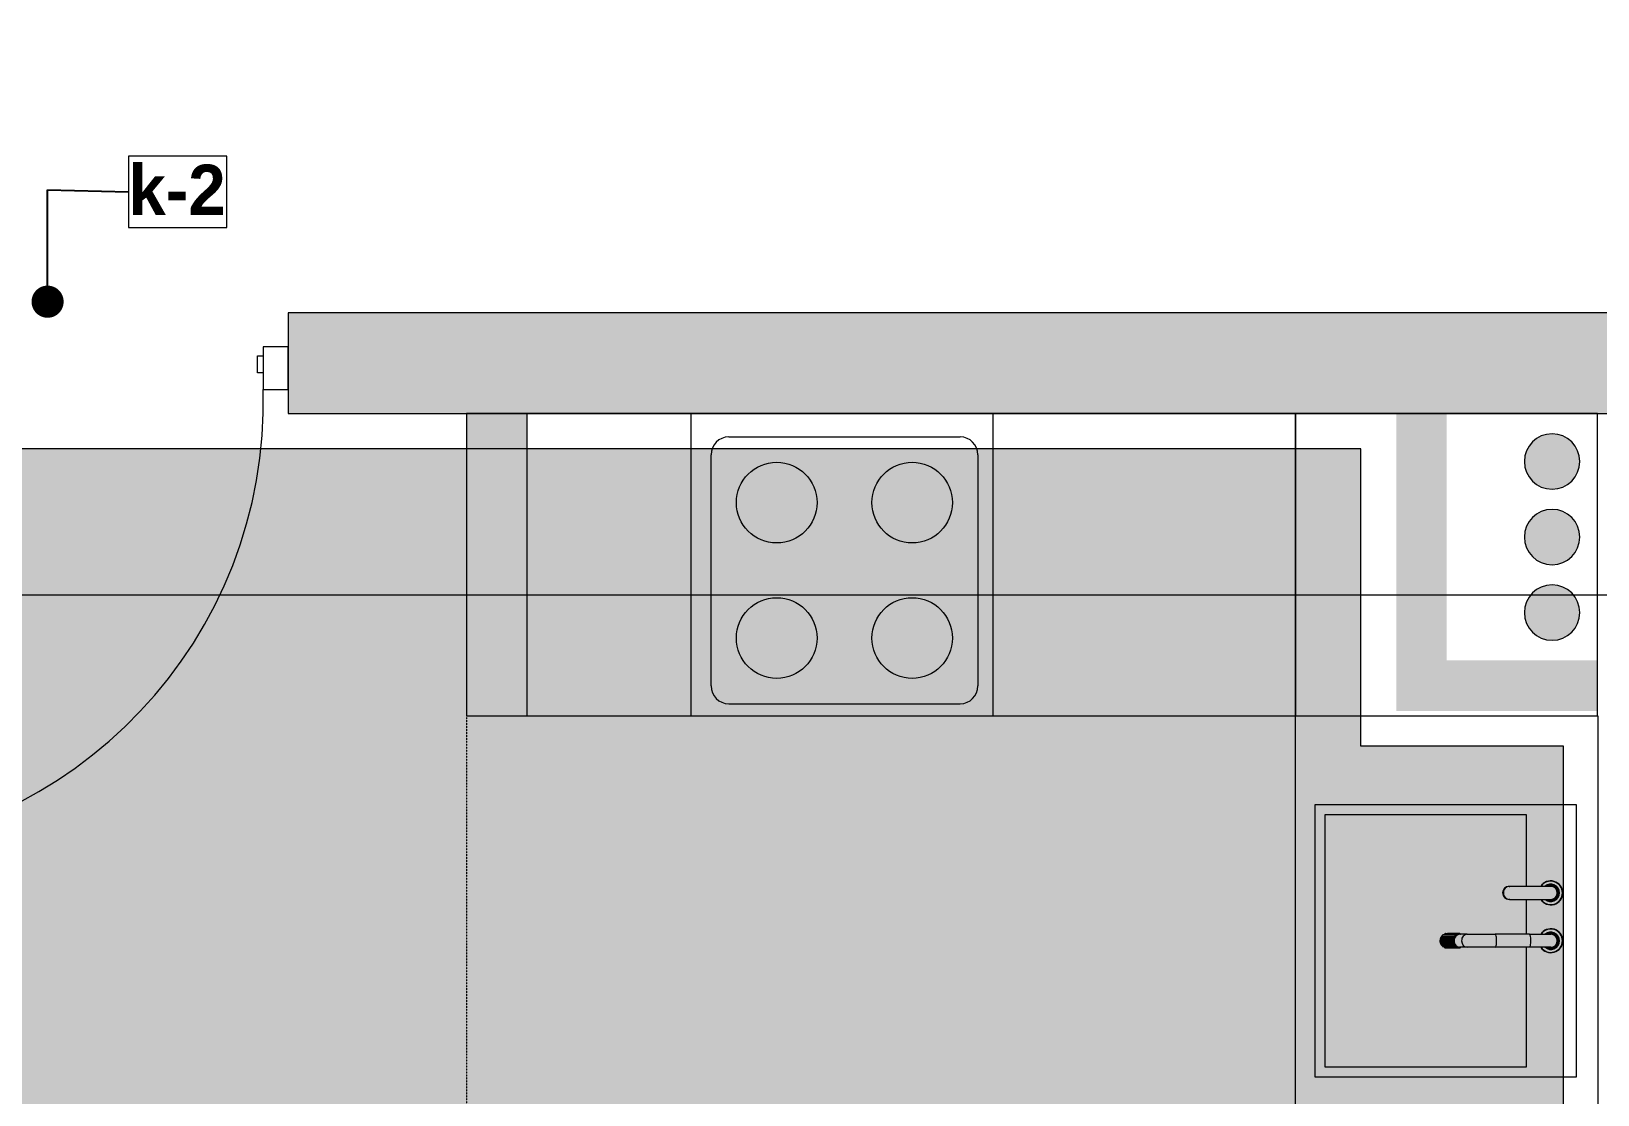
# Model space of a CAD drawing. Header units: millimetres. Extents: x 475206255 to 476720147, y 4620882299 to 4621447368.
# Drawn here: x 475282410 to 475285519, y 4621052434 to 4621054546 of the extents above; entities that cross this region are included whole.
import ezdxf

# ---------------------------------------------------------------- set-up
doc = ezdxf.new("R2010")
doc.units = ezdxf.units.MM
doc.header["$MEASUREMENT"] = 0
doc.set_wipeout_variables(frame=1)
doc.linetypes.add('ACAD_ISO02W100', pattern=[7.5, 6, -1.5])
doc.linetypes.add('dash fine 0_25', pattern=[0.5952, 0.2976, -0.2976])
for name, color, linetype, lineweight in [('2D Drafting - General_Pen_No__1_Pen_No__7_Pen_No__7', 7, 'Continuous', 0), ('2D Drafting - General_Pen_No__250_Pen_No__7_Pen_No__250', 7, 'Continuous', 0), ('2D Drafting - General_Pen_No__250_Pen_No__7_Pen_No__7', 7, 'Continuous', 0), ('Doors_Pen_No__7_Pen_No__7_Pen_No__7', 7, 'Continuous', 0), ('G-Anno-Nplt_Pen_No__151', 151, 'Continuous', 0), ('G-Anno-Nplt_Pen_No__4', 7, 'Continuous', 0), ('New_--------AVEJI_MODZRAVI_Pen_No__7', 7, 'Continuous', 0), ('New_--------AVEJI_UDZRAVI_Pen_No__7', 7, 'Continuous', 0), ('New_Annotation - Label_Pen_No__1', 1, 'Continuous', 0), ('shaxtebi da milebi_Pen_No__1_Pen_No__1_Pen_No__1', 1, 'Continuous', 0), ('shaxtebi da milebi_Pen_No__5_Pen_No__5_Pen_No__5', 5, 'Continuous', 0), ('zoma_Pen_No__142', 142, 'Continuous', 0), ('zoma_Pen_No__5_Pen_No__5', 5, 'Continuous', 0)]:
    doc.layers.add(name, color=color, linetype=linetype, lineweight=lineweight)
doc.layers.add('New_--aveji_Pen_No__251', color=7, linetype='Continuous', lineweight=0, true_color=0x656565)
doc.layers.add('shaxtebi da milebi_Pen_No__5_Pen_No__5_Pen_No__252', color=7, linetype='Continuous', lineweight=0, true_color=0x666666)
doc.layers.add('zoma', color=7, linetype='Continuous')
doc.styles.add('GENERATED_STYLE_2', font='arial.ttf')
doc.styles.add('GENERATED_STYLE_5', font='')
doc.styles.get('GENERATED_STYLE_5').set_extended_font_data('Avaza', bold=True)
doc.dimstyles.new('GENERATED_STYLE__3', dxfattribs={"dimtxt": 200, "dimasz": 64.421331, "dimexe": 0.18, "dimexo": 3, "dimgap": 0, "dimtad": 1, "dimtih": 1, "dimtoh": 1, "dimlfac": 0.001, "dimzin": 0, "dimdsep": 46, "dimtxsty": 'GENERATED_STYLE_2', "dimblk": 'ARROWHEAD_2', "dimblk1": 'ARROWHEAD_2', "dimblk2": 'ARROWHEAD_2', "dimcen": 0.09, "dimclrd": 142, "dimclre": 142, "dimclrt": 142, "dimadec": 0, "dimazin": 0, "dimtfac": 1, "dimtdec": 4, "dimtmove": 0, "dimatfit": 3, "dimfxl": 1, "dimtolj": 1, "dimtzin": 0, "dimarcsym": 0})
doc.dimstyles.new('GENERATED_STYLE__33', dxfattribs={"dimtxt": 0.18, "dimasz": 127.68, "dimexe": 0.18, "dimexo": 0.0625, "dimgap": 0, "dimtad": 0, "dimtih": 1, "dimtoh": 1, "dimdec": 4, "dimzin": 0, "dimdsep": 46, "dimcen": 0.09, "dimadec": 0, "dimazin": 0, "dimtfac": 1, "dimtdec": 4, "dimtmove": 0, "dimatfit": 3, "dimldrblk": 'ARROWHEAD_11', "dimfxl": 1, "dimtolj": 1, "dimtzin": 0, "dimarcsym": 0})
doc.dimstyles.new('GENERATED_STYLE__9', dxfattribs={"dimtxt": 200, "dimasz": 64.421331, "dimexe": 0.18, "dimexo": 3, "dimgap": 0, "dimtad": 1, "dimlfac": 0.001, "dimzin": 0, "dimdsep": 46, "dimtxsty": 'GENERATED_STYLE_2', "dimblk": 'ARROWHEAD_2', "dimblk1": 'ARROWHEAD_2', "dimblk2": 'ARROWHEAD_2', "dimcen": 0.09, "dimclrd": 142, "dimclre": 142, "dimclrt": 142, "dimadec": 0, "dimazin": 0, "dimtfac": 1, "dimtdec": 4, "dimtmove": 0, "dimatfit": 3, "dimfxl": 1, "dimtolj": 1, "dimtzin": 0, "dimarcsym": 0})

# ---------------------------------------------------------------- blocks, each defined once
blk = doc.blocks.new('*D1011', base_point=(475826095.8, 4621095193.2))
at = {"layer": 'zoma_Pen_No__142', "color": 142, "linetype": 'Continuous', "lineweight": 0, "transparency": 16777216}
for p, q in [((475298717.6, 4621061002.2), (475298632.8, 4621061051.2)), ((475298675.2, 4621061026.7), (475298675.2, 4621061068.1)), ((475298738.8, 4621061026.7), (475298611.6, 4621061026.7)), ((475298675.2, 4621045826.7), (475298675.2, 4621061026.7)), ((475298632.8, 4621045851.2), (475298717.6, 4621045802.2)), ((475298738.8, 4621045826.7), (475298611.6, 4621045826.7)), ((475298675.2, 4621045785.2), (475298675.2, 4621045826.7))]:
    blk.add_line(p, q, dxfattribs=at)
at = {"layer": 'zoma_Pen_No__142', "color": 142, "lineweight": 0, "transparency": 16777216, "insert": (475298635.2, 4621053083.5), "char_height": 200, "attachment_point": 7, "rotation": 90, "style": 'GENERATED_STYLE_2'}
blk.add_mtext('\\A1;{\\pql;\\fArial|b0|i0|c204|p0;\\W1.000000;15.20}', dxfattribs=at)
blk = doc.blocks.new('ARROWHEAD_2')
at = {"color": 0, "linetype": 'Continuous', "lineweight": 0}
for p, q in [((-0.378, -0.655), (0.378, 0.655)), ((0, 0), (-1, 0))]:
    blk.add_line(p, q, dxfattribs=at)
blk = doc.blocks.new('*D1015', base_point=(475826095.8, 4621095193.2))
at = {"layer": 'zoma_Pen_No__142', "color": 142, "linetype": 'Continuous', "lineweight": 0, "transparency": 16777216}
for p, q in [((475297843.7, 4621053251.2), (475297928.4, 4621053202.2)), ((475297949.6, 4621053226.7), (475297822.5, 4621053226.7)), ((475297886.1, 4621050626.7), (475297886.1, 4621053226.7)), ((475297843.7, 4621050651.2), (475297928.4, 4621050602.2)), ((475297949.6, 4621050626.7), (475297822.5, 4621050626.7))]:
    blk.add_line(p, q, dxfattribs=at)
at = {"layer": 'zoma_Pen_No__142', "color": 142, "lineweight": 0, "transparency": 16777216, "char_height": 200, "attachment_point": 7, "rotation": 90, "style": 'GENERATED_STYLE_2'}
for s, insert in [('\\A1;{\\pql;\\fArial|b0|i0|c204|p0;\\W1.000000;0.40}', (475297846.1, 4621052668.4)), ('\\A1;{\\pql;\\fArial|b0|i0|c204|p0;\\W1.000000;2.60}', (475297846.1, 4621051659.8))]:
    blk.add_mtext(s, dxfattribs=dict(at, insert=insert))
blk = doc.blocks.new('*D1016', base_point=(475826095.8, 4621095193.2))
at = {"layer": 'zoma_Pen_No__142', "color": 142, "linetype": 'Continuous', "lineweight": 0, "transparency": 16777216}
for p, q in [((475297843.7, 4621053651.2), (475297928.4, 4621053602.2)), ((475297949.6, 4621053626.7), (475297822.5, 4621053626.7)), ((475297886.1, 4621053226.7), (475297886.1, 4621053626.7)), ((475297843.7, 4621053251.2), (475297928.4, 4621053202.2)), ((475297949.6, 4621053226.7), (475297822.5, 4621053226.7))]:
    blk.add_line(p, q, dxfattribs=at)
blk = doc.blocks.new('*D1017', base_point=(475826095.8, 4621095193.2))
at = {"layer": 'zoma_Pen_No__142', "color": 142, "linetype": 'Continuous', "lineweight": 0, "transparency": 16777216}
for p, q in [((475297843.7, 4621054251.2), (475297928.4, 4621054202.2)), ((475297949.6, 4621054226.7), (475297822.5, 4621054226.7)), ((475297886.1, 4621053626.7), (475297886.1, 4621054226.7)), ((475297843.7, 4621053651.2), (475297928.4, 4621053602.2)), ((475297949.6, 4621053626.7), (475297822.5, 4621053626.7))]:
    blk.add_line(p, q, dxfattribs=at)
at = {"layer": 'zoma_Pen_No__142', "color": 142, "lineweight": 0, "transparency": 16777216, "insert": (475297846.1, 4621053659.8), "char_height": 200, "attachment_point": 7, "rotation": 90, "style": 'GENERATED_STYLE_2'}
blk.add_mtext('\\A1;{\\pql;\\fArial|b0|i0|c204|p0;\\W1.000000;0.60}', dxfattribs=at)
blk = doc.blocks.new('*D1018', base_point=(475826095.8, 4621095193.2))
at = {"layer": 'zoma_Pen_No__142', "color": 142, "linetype": 'Continuous', "lineweight": 0, "transparency": 16777216}
for p, q in [((475297949.6, 4621055826.7), (475297822.5, 4621055826.7)), ((475297843.7, 4621055851.2), (475297928.4, 4621055802.2)), ((475297886.1, 4621054226.7), (475297886.1, 4621055826.7)), ((475297843.7, 4621054251.2), (475297928.4, 4621054202.2)), ((475297949.6, 4621054226.7), (475297822.5, 4621054226.7))]:
    blk.add_line(p, q, dxfattribs=at)
at = {"layer": 'zoma_Pen_No__142', "color": 142, "lineweight": 0, "transparency": 16777216, "insert": (475297846.1, 4621054759.8), "char_height": 200, "attachment_point": 7, "rotation": 90, "style": 'GENERATED_STYLE_2'}
blk.add_mtext('\\A1;{\\pql;\\fArial|b0|i0|c204|p0;\\W1.000000;1.60}', dxfattribs=at)
blk = doc.blocks.new('*D1234', base_point=(475826095.8, 4621095193.2))
at = {"layer": 'zoma_Pen_No__142', "color": 142, "linetype": 'Continuous', "lineweight": 0, "transparency": 16777216}
for p, q in [((475281719.4, 4621061979.3), (475281719.4, 4621062106.5)), ((475288219.4, 4621061979.3), (475288219.4, 4621062106.5)), ((475281743.9, 4621062085.3), (475281695, 4621062000.5)), ((475288243.9, 4621062085.3), (475288195, 4621062000.5)), ((475281719.4, 4621062042.9), (475288219.4, 4621062042.9))]:
    blk.add_line(p, q, dxfattribs=at)
at = {"layer": 'zoma_Pen_No__142', "color": 142, "lineweight": 0, "transparency": 16777216, "char_height": 200, "attachment_point": 7, "style": 'GENERATED_STYLE_2'}
for s, insert in [('\\A1;{\\pql;\\fArial|b0|i0|c204|p0;\\W1.000000;6.50}', (475284702.5, 4621062082.9)), ('\\A1;{\\pql;\\fArial|b0|i0|c204|p0;\\W1.000000;0.40}', (475287661.1, 4621062082.9))]:
    blk.add_mtext(s, dxfattribs=dict(at, insert=insert))
blk = doc.blocks.new('*D1292', base_point=(475826095.8, 4621095193.2))
at = {"layer": 'zoma_Pen_No__142', "color": 142, "linetype": 'Continuous', "lineweight": 0, "transparency": 16777216}
for p, q in [((475281743.9, 4621111275), (475281695, 4621111190.3)), ((475281719.4, 4621111169.1), (475281719.4, 4621111296.2)), ((475288243.9, 4621111275), (475288195, 4621111190.3)), ((475288219.4, 4621111169.1), (475288219.4, 4621111296.2)), ((475281719.4, 4621111232.6), (475288219.4, 4621111232.6))]:
    blk.add_line(p, q, dxfattribs=at)
at = {"layer": 'zoma_Pen_No__142', "color": 142, "lineweight": 0, "transparency": 16777216, "char_height": 200, "attachment_point": 7, "style": 'GENERATED_STYLE_2'}
for s, insert in [('\\A1;{\\pql;\\fArial|b0|i0|c204|p0;\\W1.000000;6.50}', (475284702.5, 4621111272.6)), ('\\A1;{\\pql;\\fArial|b0|i0|c204|p0;\\W1.000000;0.40}', (475287661.1, 4621111272.6))]:
    blk.add_mtext(s, dxfattribs=dict(at, insert=insert))
blk = doc.blocks.new('*D1316', base_point=(475826095.8, 4621095193.2))
at = {"layer": 'zoma_Pen_No__142', "color": 142, "linetype": 'Continuous', "lineweight": 0, "transparency": 16777216}
for p, q in [((475281719.4, 4621092624.1), (475281719.4, 4621092751.3)), ((475288219.4, 4621092624.1), (475288219.4, 4621092751.3)), ((475281743.9, 4621092730.1), (475281695, 4621092645.3)), ((475288243.9, 4621092730.1), (475288195, 4621092645.3)), ((475281719.4, 4621092687.7), (475288219.4, 4621092687.7))]:
    blk.add_line(p, q, dxfattribs=at)
at = {"layer": 'zoma_Pen_No__142', "color": 142, "lineweight": 0, "transparency": 16777216, "char_height": 200, "attachment_point": 7, "style": 'GENERATED_STYLE_2'}
for s, insert in [('\\A1;{\\pql;\\fArial|b0|i0|c204|p0;\\W1.000000;6.50}', (475284702.5, 4621092727.7)), ('\\A1;{\\pql;\\fArial|b0|i0|c204|p0;\\W1.000000;0.40}', (475287661.1, 4621092727.7))]:
    blk.add_mtext(s, dxfattribs=dict(at, insert=insert))
blk = doc.blocks.new('*D1350', base_point=(475826095.8, 4621095193.2))
at = {"layer": 'zoma_Pen_No__142', "color": 142, "linetype": 'Continuous', "lineweight": 0, "transparency": 16777216}
for p, q in [((475281743.9, 4621160464.8), (475281695, 4621160380)), ((475281719.4, 4621160358.8), (475281719.4, 4621160486)), ((475288243.9, 4621160464.8), (475288195, 4621160380)), ((475288219.4, 4621160358.8), (475288219.4, 4621160486)), ((475281719.4, 4621160422.4), (475288219.4, 4621160422.4))]:
    blk.add_line(p, q, dxfattribs=at)
at = {"layer": 'zoma_Pen_No__142', "color": 142, "lineweight": 0, "transparency": 16777216, "char_height": 200, "attachment_point": 7, "style": 'GENERATED_STYLE_2'}
for s, insert in [('\\A1;{\\pql;\\fArial|b0|i0|c204|p0;\\W1.000000;6.50}', (475284702.5, 4621160462.4)), ('\\A1;{\\pql;\\fArial|b0|i0|c204|p0;\\W1.000000;0.40}', (475287661.1, 4621160462.4))]:
    blk.add_mtext(s, dxfattribs=dict(at, insert=insert))
blk = doc.blocks.new('*D1374', base_point=(475826095.8, 4621095193.2))
at = {"layer": 'zoma_Pen_No__142', "color": 142, "linetype": 'Continuous', "lineweight": 0, "transparency": 16777216}
for p, q in [((475281719.4, 4621141813.9), (475281719.4, 4621141941)), ((475288219.4, 4621141813.9), (475288219.4, 4621141941)), ((475281743.9, 4621141919.8), (475281695, 4621141835.1)), ((475288243.9, 4621141919.8), (475288195, 4621141835.1)), ((475281719.4, 4621141877.4), (475288219.4, 4621141877.4))]:
    blk.add_line(p, q, dxfattribs=at)
at = {"layer": 'zoma_Pen_No__142', "color": 142, "lineweight": 0, "transparency": 16777216, "char_height": 200, "attachment_point": 7, "style": 'GENERATED_STYLE_2'}
for s, insert in [('\\A1;{\\pql;\\fArial|b0|i0|c204|p0;\\W1.000000;6.50}', (475284702.5, 4621141917.4)), ('\\A1;{\\pql;\\fArial|b0|i0|c204|p0;\\W1.000000;0.40}', (475287661.1, 4621141917.4))]:
    blk.add_mtext(s, dxfattribs=dict(at, insert=insert))
blk = doc.blocks.new('*D1409', base_point=(475826095.8, 4621095193.2))
at = {"layer": 'zoma_Pen_No__142', "color": 142, "linetype": 'Continuous', "lineweight": 0, "transparency": 16777216}
for p, q in [((475281743.9, 4621209841.4), (475281695, 4621209756.6)), ((475281719.4, 4621209735.5), (475281719.4, 4621209862.6)), ((475288243.9, 4621209841.4), (475288195, 4621209756.6)), ((475288219.4, 4621209735.5), (475288219.4, 4621209862.6)), ((475281719.4, 4621209799), (475288219.4, 4621209799))]:
    blk.add_line(p, q, dxfattribs=at)
at = {"layer": 'zoma_Pen_No__142', "color": 142, "lineweight": 0, "transparency": 16777216, "char_height": 200, "attachment_point": 7, "style": 'GENERATED_STYLE_2'}
for s, insert in [('\\A1;{\\pql;\\fArial|b0|i0|c204|p0;\\W1.000000;6.50}', (475284702.5, 4621209839)), ('\\A1;{\\pql;\\fArial|b0|i0|c204|p0;\\W1.000000;0.40}', (475287661.1, 4621209839))]:
    blk.add_mtext(s, dxfattribs=dict(at, insert=insert))
blk = doc.blocks.new('*D1433', base_point=(475826095.8, 4621095193.2))
at = {"layer": 'zoma_Pen_No__142', "color": 142, "linetype": 'Continuous', "lineweight": 0, "transparency": 16777216}
for p, q in [((475281719.4, 4621191190.5), (475281719.4, 4621191317.7)), ((475288219.4, 4621191190.5), (475288219.4, 4621191317.7)), ((475281743.9, 4621191296.5), (475281695, 4621191211.7)), ((475288243.9, 4621191296.5), (475288195, 4621191211.7)), ((475281719.4, 4621191254.1), (475288219.4, 4621191254.1))]:
    blk.add_line(p, q, dxfattribs=at)
at = {"layer": 'zoma_Pen_No__142', "color": 142, "lineweight": 0, "transparency": 16777216, "char_height": 200, "attachment_point": 7, "style": 'GENERATED_STYLE_2'}
for s, insert in [('\\A1;{\\pql;\\fArial|b0|i0|c204|p0;\\W1.000000;6.50}', (475284702.5, 4621191294.1)), ('\\A1;{\\pql;\\fArial|b0|i0|c204|p0;\\W1.000000;0.40}', (475287661.1, 4621191294.1))]:
    blk.add_mtext(s, dxfattribs=dict(at, insert=insert))
blk = doc.blocks.new('*D1467', base_point=(475826095.8, 4621095193.2))
at = {"layer": 'zoma_Pen_No__142', "color": 142, "linetype": 'Continuous', "lineweight": 0, "transparency": 16777216}
for p, q in [((475281719.4, 4621258925.2), (475281719.4, 4621259052.4)), ((475288219.4, 4621258925.2), (475288219.4, 4621259052.4)), ((475281743.9, 4621259031.2), (475281695, 4621258946.4)), ((475288243.9, 4621259031.2), (475288195, 4621258946.4)), ((475281719.4, 4621258988.8), (475288219.4, 4621258988.8))]:
    blk.add_line(p, q, dxfattribs=at)
at = {"layer": 'zoma_Pen_No__142', "color": 142, "lineweight": 0, "transparency": 16777216, "char_height": 200, "attachment_point": 7, "style": 'GENERATED_STYLE_2'}
for s, insert in [('\\A1;{\\pql;\\fArial|b0|i0|c204|p0;\\W1.000000;6.50}', (475284702.5, 4621259028.8)), ('\\A1;{\\pql;\\fArial|b0|i0|c204|p0;\\W1.000000;0.40}', (475287661.1, 4621259028.8))]:
    blk.add_mtext(s, dxfattribs=dict(at, insert=insert))
blk = doc.blocks.new('*D1491', base_point=(475826095.8, 4621095193.2))
at = {"layer": 'zoma_Pen_No__142', "color": 142, "linetype": 'Continuous', "lineweight": 0, "transparency": 16777216}
for p, q in [((475281719.4, 4621240380.3), (475281719.4, 4621240507.4)), ((475288219.4, 4621240380.3), (475288219.4, 4621240507.4)), ((475281743.9, 4621240486.2), (475281695, 4621240401.5)), ((475288243.9, 4621240486.2), (475288195, 4621240401.5)), ((475281719.4, 4621240443.8), (475288219.4, 4621240443.8))]:
    blk.add_line(p, q, dxfattribs=at)
at = {"layer": 'zoma_Pen_No__142', "color": 142, "lineweight": 0, "transparency": 16777216, "char_height": 200, "attachment_point": 7, "style": 'GENERATED_STYLE_2'}
for s, insert in [('\\A1;{\\pql;\\fArial|b0|i0|c204|p0;\\W1.000000;6.50}', (475284702.5, 4621240483.8)), ('\\A1;{\\pql;\\fArial|b0|i0|c204|p0;\\W1.000000;0.40}', (475287661.1, 4621240483.8))]:
    blk.add_mtext(s, dxfattribs=dict(at, insert=insert))
blk = doc.blocks.new('ARROWHEAD_11')
at = {"color": 0, "linetype": 'Continuous', "lineweight": 0}
blk.add_line((0, 0), (-1, 0), dxfattribs=at)
at = {"color": 0, "linetype": 'Continuous', "lineweight": 0, "const_width": 0.25, "flags": 128}
blk.add_lwpolyline([(-0.125, 0, 1), (0.125, 0, 1)], format="xyb", close=True, dxfattribs=at)

msp = doc.modelspace()

# ---------------------------------------------------------------- hatches: boundary and pattern name
at = {"layer": '2D Drafting - General_Pen_No__250_Pen_No__7_Pen_No__7', "linetype": 'Continuous', "lineweight": 0}
for points in [[(475286803.985, 4621053986.621), (475282919.376, 4621053986.621), (475282919.376, 4621053786.621), (475286803.985, 4621053786.621)], [(475283393.98, 4621053186.621), (475283393.98, 4621053786.621), (475283273.98, 4621053786.621), (475283273.98, 4621053186.621)], [(475285519.39, 4621053296.621), (475285519.39, 4621053196.433), (475285119.39, 4621053196.433), (475285119.39, 4621053786.621), (475285219.39, 4621053786.621), (475285219.39, 4621053296.621)]]:
    msp.add_hatch(color=7, dxfattribs=at).paths.add_polyline_path(points)
at = {"layer": 'G-Anno-Nplt_Pen_No__151', "linetype": 'Continuous', "lineweight": 0, "true_color": 0x1f2f3f}
msp.add_hatch(color=169, dxfattribs=at).paths.add_polyline_path([(475279219.376, 4621052701.696), (475279219.376, 4621050277.734), (475279289.376, 4621050277.734), (475279289.376, 4621046096.703), (475281249.376, 4621046096.703), (475281249.376, 4621046296.696), (475281789.376, 4621046296.696), (475281789.376, 4621046096.703), (475285451.286, 4621046096.703), (475285451.286, 4621053126.433), (475285049.39, 4621053126.433), (475285049.39, 4621053716.621), (475281789.376, 4621053716.621), (475281789.376, 4621053031.696), (475281086.463, 4621053031.696), (475281086.463, 4621053101.696), (475279809.564, 4621053101.696), (475279809.564, 4621053031.696), (475279809.564, 4621052701.696), (475279289.376, 4621052701.696)])
at = {"layer": 'shaxtebi da milebi_Pen_No__1_Pen_No__1_Pen_No__1', "linetype": 'Continuous', "lineweight": 0}
msp.add_hatch(color=1, dxfattribs=at).paths.add_polyline_path([(475285428.931, 4621053636.621, -1), (475285428.931, 4621053746.621, -1)])
at = {"layer": 'shaxtebi da milebi_Pen_No__5_Pen_No__5_Pen_No__252', "linetype": 'Continuous', "lineweight": 0, "true_color": 0x666666}
msp.add_hatch(color=251, dxfattribs=at).paths.add_polyline_path([(475285428.931, 4621053336.621, 1), (475285428.931, 4621053446.621, 1)])
at = {"layer": 'shaxtebi da milebi_Pen_No__5_Pen_No__5_Pen_No__5', "linetype": 'Continuous', "lineweight": 0}
msp.add_hatch(color=5, dxfattribs=at).paths.add_polyline_path([(475285428.931, 4621053596.621, 1), (475285428.931, 4621053486.621, 1)])

# ---------------------------------------------------------------- linework, layer by layer
at = {"layer": '2D Drafting - General_Pen_No__1_Pen_No__7_Pen_No__7', "color": 7, "linetype": 'Continuous', "lineweight": 0}
msp.add_arc((475281977.098, 4621053809.412), 893.239, 271.603806, 1.603806, dxfattribs=at)
at = {"layer": '2D Drafting - General_Pen_No__250_Pen_No__7_Pen_No__250', "color": 7, "linetype": 'Continuous', "lineweight": 0, "flags": 128}
msp.add_lwpolyline([(475283393.98, 4621053186.621), (475283393.98, 4621053786.621), (475283273.98, 4621053786.621), (475283273.98, 4621053186.621)], close=True, dxfattribs=at)
at = {"layer": '2D Drafting - General_Pen_No__250_Pen_No__7_Pen_No__7', "color": 7, "linetype": 'Continuous', "lineweight": 0, "flags": 128}
msp.add_lwpolyline([(475286803.985, 4621053986.621), (475282919.376, 4621053986.621), (475282919.376, 4621053786.621), (475286803.985, 4621053786.621)], close=True, dxfattribs=at)
at = {"layer": 'Doors_Pen_No__7_Pen_No__7_Pen_No__7', "color": 7, "linetype": 'Continuous', "lineweight": 0, "flags": 128}
for points in [[(475282858.876, 4621053901.079), (475282869.987, 4621053901.079), (475282869.987, 4621053867.745), (475282858.876, 4621053867.745)], [(475282919.376, 4621053919.079), (475282869.987, 4621053919.079), (475282869.987, 4621053834.412), (475282919.376, 4621053834.412)]]:
    msp.add_lwpolyline(points, close=True, dxfattribs=at)
at = {"layer": 'G-Anno-Nplt_Pen_No__4', "color": 7, "linetype": 'Continuous', "lineweight": 0, "flags": 128}
msp.add_lwpolyline([(475279219.376, 4621052701.696), (475279219.376, 4621050277.734), (475279289.376, 4621050277.734), (475279289.376, 4621046096.703), (475281249.376, 4621046096.703), (475281249.376, 4621046296.696), (475281789.376, 4621046296.696), (475281789.376, 4621046096.703), (475285451.286, 4621046096.703), (475285451.286, 4621053126.433), (475285049.39, 4621053126.433), (475285049.39, 4621053716.621), (475281789.376, 4621053716.621), (475281789.376, 4621053031.696), (475281086.463, 4621053031.696), (475281086.463, 4621053101.696), (475279809.564, 4621053101.696), (475279809.564, 4621053031.696), (475279809.564, 4621052701.696), (475279289.376, 4621052701.696)], close=True, dxfattribs=at)
at = {"layer": 'New_--------AVEJI_MODZRAVI_Pen_No__7', "color": 7, "linetype": 'dash fine 0_25', "lineweight": 0}
msp.add_lwpolyline([(475283273.98, 4621053186.621), (475283273.98, 4621051986.621), (475285369.688, 4621051986.621)], dxfattribs=at)
at = {"layer": 'New_--------AVEJI_UDZRAVI_Pen_No__7', "color": 7, "linetype": 'Continuous', "lineweight": 0}
for p, q in [((475283794.407, 4621053740.33), (475284253.675, 4621053740.33)), ((475283759.233, 4621053245.888), (475283759.233, 4621053705.156)), ((475284288.884, 4621053705.156), (475284288.884, 4621053245.888)), ((475283794.407, 4621053210.714), (475284253.675, 4621053210.714)), ((475284919.39, 4621053186.621), (475285519.39, 4621053186.621))]:
    msp.add_line(p, q, dxfattribs=at)
for points in [[(475284919.391, 4621053186.621), (475284919.391, 4621053786.621), (475283273.98, 4621053786.621), (475283273.98, 4621053186.621)], [(475283719.391, 4621053786.621), (475283719.391, 4621053186.621), (475284319.391, 4621053186.621), (475284319.391, 4621053786.621)], [(475284919.391, 4621053186.621), (475285518.931, 4621053186.621), (475285518.931, 4621053786.621), (475284919.391, 4621053786.621)]]:
    msp.add_lwpolyline(points, close=True, dxfattribs=at)
msp.add_lwpolyline([(475285519.39, 4621053186.621), (475285519.389, 4621051986.621), (475284919.389, 4621051986.621), (475284919.39, 4621053186.621)], dxfattribs=at)
for centre in [(475283889.616, 4621053609.982), (475284158.501, 4621053609.982), (475283889.616, 4621053341.062), (475284158.501, 4621053341.062)]:
    msp.add_circle(centre, 80, dxfattribs=at)
for points in [[(475283794.407, 4621053740.33), (475283774.977, 4621053740.33), (475283759.233, 4621053724.586), (475283759.233, 4621053705.156)], [(475284288.884, 4621053705.156), (475284288.884, 4621053724.586), (475284273.105, 4621053740.33), (475284253.709, 4621053740.33)], [(475283759.233, 4621053245.888), (475283759.233, 4621053226.458), (475283774.977, 4621053210.714), (475283794.407, 4621053210.714)], [(475284253.675, 4621053210.714), (475284273.105, 4621053210.714), (475284288.884, 4621053226.458), (475284288.884, 4621053245.888)]]:
    msp.add_open_spline(points, degree=3, dxfattribs=at)
at = {"layer": 'New_--aveji_Pen_No__251', "color": 251, "linetype": 'Continuous', "lineweight": 0, "true_color": 0x656565}
for p, q in [((475285343.368, 4621052847.987), (475285344.791, 4621052847.987)), ((475285426.257, 4621052847.987), (475285344.791, 4621052847.987)), ((475285344.791, 4621052822.228), (475285343.368, 4621052822.228)), ((475285344.791, 4621052822.228), (475285426.257, 4621052822.228)), ((475285377.821, 4621052752.916), (475285377.821, 4621052822.228)), ((475285208.056, 4621052744.903), (475285233.707, 4621052744.903)), ((475285232.326, 4621052747.458), (475285208.363, 4621052747.458)), ((475285209.017, 4621052748.559), (475285232.98, 4621052748.559)), ((475285210.509, 4621052749.029), (475285236.16, 4621052749.029)), ((475285235.686, 4621052751.601), (475285211.723, 4621052751.601)), ((475285212.703, 4621052752.336), (475285236.666, 4621052752.336)), ((475285240.202, 4621052753.983), (475285216.239, 4621052753.983)), ((475285217.394, 4621052754.241), (475285241.357, 4621052754.241)), ((475285245.185, 4621052754.242), (475285221.222, 4621052754.242)), ((475285260.624, 4621052752.916), (475285245.904, 4621052752.916)), ((475285260.624, 4621052752.916), (475285315.745, 4621052752.916)), ((475285383.786, 4621052752.916), (475285315.745, 4621052752.916)), ((475285383.786, 4621052752.916), (475285426.257, 4621052752.916)), ((475285230.632, 4621052742.185), (475285206.669, 4621052742.185)), ((475285206.669, 4621052737.884), (475285230.632, 4621052737.884)), ((475285206.898, 4621052743.484), (475285230.861, 4621052743.484)), ((475285230.862, 4621052736.586), (475285206.899, 4621052736.586)), ((475285207.195, 4621052740.037), (475285232.846, 4621052740.037)), ((475285208.056, 4621052735.17), (475285233.707, 4621052735.17)), ((475285208.364, 4621052732.612), (475285232.327, 4621052732.612)), ((475285208.365, 4621052732.614), (475285232.333, 4621052732.614)), ((475285232.982, 4621052731.511), (475285209.019, 4621052731.511)), ((475285210.509, 4621052731.044), (475285236.16, 4621052731.044)), ((475285211.726, 4621052728.473), (475285235.694, 4621052728.473)), ((475285211.726, 4621052728.471), (475285235.689, 4621052728.471)), ((475285236.669, 4621052727.735), (475285212.706, 4621052727.735)), ((475285216.241, 4621052726.093), (475285240.209, 4621052726.093)), ((475285216.242, 4621052726.09), (475285240.205, 4621052726.09)), ((475285241.361, 4621052725.831), (475285217.397, 4621052725.831)), ((475285241.362, 4621052725.832), (475285245.188, 4621052725.832)), ((475285241.37, 4621052725.836), (475285245.19, 4621052725.836)), ((475285260.624, 4621052727.157), (475285245.904, 4621052727.157)), ((475285315.745, 4621052727.157), (475285260.624, 4621052727.157)), ((475285383.786, 4621052727.157), (475285315.745, 4621052727.157)), ((475285426.257, 4621052727.157), (475285383.786, 4621052727.157))]:
    msp.add_line(p, q, dxfattribs=at)
at = {"layer": 'New_--aveji_Pen_No__251', "color": 251, "linetype": 'ACAD_ISO02W100', "lineweight": 0, "true_color": 0x656565}
for points in [[(475284319.391, 4621053186.621), (475284319.391, 4621053786.621)], [(475284919.391, 4621053186.621), (475284919.391, 4621053786.621)]]:
    msp.add_lwpolyline(points, dxfattribs=at)
at = {"layer": 'New_--aveji_Pen_No__251', "color": 251, "linetype": 'Continuous', "lineweight": 0, "true_color": 0x656565}
msp.add_lwpolyline([(475285477.557, 4621053010.113), (475284957.557, 4621053010.113), (475284957.557, 4621052469.998), (475285477.557, 4621052469.998)], close=True, dxfattribs=at)
msp.add_lwpolyline([(475285377.822, 4621052847.987), (475285377.822, 4621052990.113), (475284977.557, 4621052990.113), (475284977.557, 4621052489.998), (475285377.821, 4621052489.998), (475285377.822, 4621052727.157)], dxfattribs=at)
for centre, radius, start, end in [((475285426.257, 4621052835.107), 23.813, 359.999964, 147.2581), ((475285426.257, 4621052835.107), 23.805, 359.999964, 147.244874), ((475285426.257, 4621052835.107), 23.778, 359.999964, 147.203233), ((475285426.257, 4621052835.107), 23.724, 359.999964, 147.119608), ((475285426.257, 4621052835.107), 23.635, 359.999964, 146.979853), ((475285426.257, 4621052835.107), 23.146, 359.999964, 146.188767), ((475285426.257, 4621052835.107), 17.327, 359.999963, 131.983056), ((475285426.257, 4621052835.107), 16.761, 359.999963, 129.788888), ((475285426.257, 4621052835.107), 16.55, 359.999964, 128.902795), ((475285426.257, 4621052835.107), 16.328, 359.999964, 127.926376), ((475285426.257, 4621052835.107), 15.483, 359.999964, 123.712222), ((475285426.257, 4621052835.107), 13.402, 359.999964, 106.050856), ((475285426.257, 4621052835.107), 12.88, 269.999963, 89.999963), ((475285426.257, 4621052835.107), 23.813, 212.741827, 359.999964), ((475285426.257, 4621052835.107), 23.805, 212.755053, 359.999964), ((475285426.257, 4621052835.107), 23.778, 212.796694, 359.999964), ((475285426.257, 4621052835.107), 23.724, 212.880319, 359.999964), ((475285426.257, 4621052835.107), 23.635, 213.020075, 359.999963), ((475285426.257, 4621052835.107), 23.146, 213.81116, 359.999964), ((475285426.257, 4621052835.107), 17.327, 228.016871, 359.999964), ((475285426.257, 4621052835.107), 16.761, 230.211039, 359.999965), ((475285426.257, 4621052835.107), 16.55, 231.097134, 359.999963), ((475285426.257, 4621052835.107), 16.328, 232.073553, 359.999963), ((475285426.257, 4621052835.107), 15.483, 236.287705, 359.999964), ((475285426.257, 4621052835.107), 13.402, 253.94907, 359.999964), ((475285426.257, 4621052740.036), 23.813, 359.999964, 147.2581), ((475285426.257, 4621052740.036), 23.805, 359.999964, 147.244874), ((475285426.257, 4621052740.036), 23.778, 359.999964, 147.203233), ((475285426.257, 4621052740.036), 23.724, 359.999964, 147.119608), ((475285426.257, 4621052740.036), 23.635, 359.999964, 146.979852), ((475285426.257, 4621052740.036), 23.146, 359.999964, 146.188767), ((475285426.257, 4621052740.036), 17.327, 359.999963, 131.983055), ((475285426.257, 4621052740.036), 16.761, 359.999963, 129.788888), ((475285426.257, 4621052740.036), 16.55, 359.999964, 128.902795), ((475285426.257, 4621052740.036), 16.328, 359.999964, 127.926376), ((475285426.257, 4621052740.036), 15.483, 359.999964, 123.712222), ((475285426.257, 4621052740.036), 13.402, 359.999964, 106.050856), ((475285426.257, 4621052740.036), 12.88, 359.999965, 89.999963), ((475285426.257, 4621052740.036), 23.813, 212.741827, 359.999964), ((475285426.257, 4621052740.036), 23.805, 212.755053, 359.999964), ((475285426.257, 4621052740.036), 23.778, 212.796694, 359.999964), ((475285426.257, 4621052740.036), 23.724, 212.880318, 359.999964), ((475285426.257, 4621052740.036), 23.635, 213.020074, 359.999964), ((475285426.257, 4621052740.036), 23.146, 213.81116, 359.999964), ((475285426.257, 4621052740.036), 17.327, 228.016872, 359.999965), ((475285426.257, 4621052740.036), 16.761, 230.211039, 359.999964), ((475285426.257, 4621052740.036), 16.55, 231.097132, 359.999964), ((475285426.257, 4621052740.036), 16.328, 232.073553, 359.999963), ((475285426.257, 4621052740.036), 15.483, 236.287703, 359.999965), ((475285426.257, 4621052740.036), 13.402, 253.94907, 359.999964), ((475285426.257, 4621052740.036), 12.88, 269.999963, 359.999963)]:
    msp.add_arc(centre, radius, start, end, dxfattribs=at)
for centre, major_axis, ratio, start_param, end_param in [((475285343.368, 4621052835.107), (0, 12.88), 0.98480506, 0.00000014, 3.14159279), ((475285344.791, 4621052835.107), (0, 12.88), 0.98480799, -0.00000001, 3.14159271), ((475285216.68, 4621052740.037), (0, 11.65), 0.88988826, 0.96516341, 2.17677225), ((475285219.31, 4621052740.037), (0, 14.367), 0.88988826, 0.93576945, 1.0279749), ((475285216.679, 4621052740.037), (0, 11.65), 0.88988826, 0.61899318, 0.70850893), ((475285219.31, 4621052740.037), (0, 14.367), 0.88988826, 0.54307036, 0.63527579), ((475285219.31, 4621052740.037), (0, 14.367), 0.88988826, 0.15037124, 0.24257672), ((475285243.273, 4621052740.037), (0, 14.367), 0.88988826, 0.93576945, 1.02797489), ((475285243.863, 4621052740.037), (0, 13.515), 0.88988826, 0.86641516, 1.09740584), ((475285244.079, 4621052740.037), (0, 12.82), 0.88988826, 0.79698428, 1.16656211), ((475285245.904, 4621052740.037), (0, 12.88), 0.88988826, 0, 1.57079633), ((475285243.273, 4621052740.037), (0, 14.367), 0.88988826, 0.54307036, 0.63527578), ((475285243.863, 4621052740.037), (0, 13.515), 0.88988826, 0.47371609, 0.70470675), ((475285244.079, 4621052740.037), (0, 12.82), 0.88988826, 0.40428518, 0.77386301), ((475285244.079, 4621052740.037), (0, 12.82), 0.88988826, 0.01158613, 0.38116395), ((475285243.863, 4621052740.037), (0, 13.515), 0.88988826, 0.08101702, 0.31200766), ((475285243.273, 4621052740.037), (0, 14.367), 0.88988826, 0.15037132, 0.24257672), ((475285244.079, 4621052740.037), (0, 12.82), 0.88988826, 6.23227714, 6.27165012), ((475285243.863, 4621052740.037), (0, 13.515), 0.88988826, 5.97524623, 6.20249388), ((475285243.273, 4621052740.037), (0, 14.367), 0.88988826, 6.04085749, 6.13306294), ((475285260.624, 4621052740.037), (0, 12.88), 0.88988826, 0, 1.57079633), ((475285315.745, 4621052740.037), (0, 12.88), 0.23905575, 4.71238898, 6.28318555), ((475285383.786, 4621052740.037), (0, 12.88), 0.23905575, 4.71238898, 6.28318525), ((475285219.31, 4621052740.037), (0, 14.367), 0.88988826, 1.72116761, 1.81337306), ((475285219.31, 4621052740.037), (0, 14.367), 0.88988826, 1.32846851, 1.42067396), ((475285219.31, 4621052740.037), (0, 14.367), 0.88988826, 2.1138667, 2.20607215), ((475285216.679, 4621052740.037), (0, 11.65), 0.88988826, 2.43337848, 2.52271967), ((475285219.31, 4621052740.037), (0, 14.367), 0.88988826, 2.50656581, 2.59877124), ((475285219.31, 4621052740.037), (0, 14.367), 0.88988826, 2.89926487, 2.99147033), ((475285243.273, 4621052740.037), (0, 14.367), 0.88988826, 1.72116761, 1.81337305), ((475285243.273, 4621052740.037), (0, 14.367), 0.88988826, 1.32846853, 1.42067397), ((475285243.863, 4621052740.037), (0, 13.515), 0.88988826, 1.25911425, 1.49010492), ((475285243.863, 4621052740.037), (0, 13.515), 0.88988826, 1.65181332, 1.882804), ((475285243.273, 4621052740.037), (0, 14.367), 0.88988826, 2.1138667, 2.20607211), ((475285244.079, 4621052740.037), (0, 12.82), 0.88988826, 1.1896834, 1.55926121), ((475285244.079, 4621052740.037), (0, 12.82), 0.88988826, 1.58238248, 1.95196031), ((475285243.863, 4621052740.037), (0, 13.515), 0.88988826, 2.04451241, 2.27550307), ((475285244.079, 4621052740.037), (0, 12.82), 0.88988826, 1.97508159, 2.34465942), ((475285245.904, 4621052740.037), (0, 12.88), 0.88988826, 1.57079633, 3.14159272), ((475285243.273, 4621052740.037), (0, 14.367), 0.88988826, 2.50656575, 2.59877124), ((475285243.863, 4621052740.037), (0, 13.515), 0.88988826, 2.43721151, 2.66820216), ((475285244.079, 4621052740.037), (0, 12.82), 0.88988826, 2.36778067, 2.73735853), ((475285244.079, 4621052740.037), (0, 12.82), 0.88988826, 2.76047974, 3.13005761), ((475285243.863, 4621052740.037), (0, 13.515), 0.88988826, 2.82991057, 3.06090123), ((475285243.273, 4621052740.037), (0, 14.367), 0.88988826, 2.89926487, 2.99147032), ((475285244.079, 4621052740.037), (0, 12.82), 0.88988826, 3.15317884, 3.1925008), ((475285243.863, 4621052740.037), (0, 13.515), 0.88988826, 3.22260969, 3.44953172), ((475285243.273, 4621052740.037), (0, 14.367), 0.88988826, 3.29196393, 3.3841694), ((475285260.624, 4621052740.037), (0, 12.88), 0.88988826, 1.57079633, 3.14159264), ((475285315.745, 4621052740.037), (0, 12.88), 0.23905575, 3.14159259, 4.71238898), ((475285383.786, 4621052740.037), (0, 12.88), 0.23905575, 3.14159259, 4.71238898)]:
    msp.add_ellipse(centre, major_axis=major_axis, ratio=ratio, start_param=start_param, end_param=end_param, dxfattribs=at)
for points in [[(475285207.972, 4621052744.839), (475285207.752, 4621052744.628), (475285207.529, 4621052744.412), (475285207.303, 4621052744.19)], [(475285208.056, 4621052744.903), (475285208.028, 4621052744.882), (475285208, 4621052744.86), (475285207.972, 4621052744.839)], [(475285208.038, 4621052746.183), (475285208.035, 4621052745.784), (475285208.035, 4621052745.396), (475285208.039, 4621052745.018)], [(475285208.039, 4621052745.018), (475285208.044, 4621052744.98), (475285208.05, 4621052744.941), (475285208.056, 4621052744.903)], [(475285208.363, 4621052747.458), (475285208.243, 4621052747.02), (475285208.135, 4621052746.595), (475285208.038, 4621052746.183)], [(475285209.588, 4621052748.791), (475285209.398, 4621052748.716), (475285209.21, 4621052748.639), (475285209.023, 4621052748.559)], [(475285210.41, 4621052749.007), (475285210.14, 4621052748.937), (475285209.866, 4621052748.865), (475285209.588, 4621052748.791)], [(475285210.509, 4621052749.029), (475285210.476, 4621052749.022), (475285210.443, 4621052749.015), (475285210.41, 4621052749.007)], [(475285210.533, 4621052749.145), (475285210.525, 4621052749.106), (475285210.517, 4621052749.067), (475285210.509, 4621052749.029)], [(475285210.946, 4621052750.318), (475285210.801, 4621052749.916), (475285210.663, 4621052749.525), (475285210.533, 4621052749.145)], [(475285211.723, 4621052751.601), (475285211.448, 4621052751.16), (475285211.189, 4621052750.732), (475285210.946, 4621052750.318)], [(475285215.04, 4621052752.887), (475285214.89, 4621052752.7), (475285214.743, 4621052752.517), (475285214.599, 4621052752.336)], [(475285216.239, 4621052753.983), (475285215.819, 4621052753.606), (475285215.42, 4621052753.241), (475285215.04, 4621052752.887)], [(475285233.158, 4621052746.198), (475285232.897, 4621052746.605), (475285232.619, 4621052747.025), (475285232.326, 4621052747.458)], [(475285232.985, 4621052748.556), (475285233.581, 4621052748.636), (475285234.152, 4621052748.714), (475285234.698, 4621052748.789)], [(475285233.59, 4621052745.079), (475285233.453, 4621052745.442), (475285233.309, 4621052745.815), (475285233.158, 4621052746.198)], [(475285233.49, 4621052744.805), (475285233.563, 4621052744.838), (475285233.635, 4621052744.871), (475285233.707, 4621052744.903)], [(475285233.707, 4621052744.903), (475285233.669, 4621052744.962), (475285233.63, 4621052745.02), (475285233.59, 4621052745.079)], [(475285234.698, 4621052748.789), (475285235.119, 4621052748.86), (475285235.526, 4621052748.929), (475285235.92, 4621052748.996)], [(475285236.071, 4621052750.333), (475285235.955, 4621052750.742), (475285235.826, 4621052751.165), (475285235.686, 4621052751.601)], [(475285235.92, 4621052748.996), (475285236, 4621052749.007), (475285236.081, 4621052749.018), (475285236.16, 4621052749.029)], [(475285236.106, 4621052749.206), (475285236.098, 4621052749.571), (475285236.086, 4621052749.947), (475285236.071, 4621052750.333)], [(475285236.16, 4621052749.029), (475285236.142, 4621052749.088), (475285236.124, 4621052749.147), (475285236.106, 4621052749.206)], [(475285236.67, 4621052752.333), (475285237.263, 4621052752.24), (475285237.832, 4621052752.151), (475285238.376, 4621052752.064)], [(475285238.376, 4621052752.064), (475285238.795, 4621052751.981), (475285239.2, 4621052751.901), (475285239.592, 4621052751.823)], [(475285239.592, 4621052751.823), (475285239.672, 4621052751.811), (475285239.752, 4621052751.798), (475285239.832, 4621052751.785)], [(475285239.832, 4621052751.785), (475285239.833, 4621052751.836), (475285239.834, 4621052751.886), (475285239.835, 4621052751.937)], [(475285239.835, 4621052751.937), (475285239.948, 4621052752.249), (475285240.059, 4621052752.57), (475285240.171, 4621052752.899)], [(475285240.171, 4621052752.899), (475285240.188, 4621052753.25), (475285240.199, 4621052753.611), (475285240.202, 4621052753.983)], [(475285241.36, 4621052754.238), (475285241.893, 4621052753.987), (475285242.403, 4621052753.744), (475285242.889, 4621052753.508)], [(475285242.889, 4621052753.508), (475285243.255, 4621052753.285), (475285243.607, 4621052753.067), (475285243.947, 4621052752.856)], [(475285243.947, 4621052752.856), (475285244.013, 4621052752.825), (475285244.078, 4621052752.794), (475285244.142, 4621052752.763)], [(475285244.169, 4621052752.768), (475285244.183, 4621052752.797), (475285244.197, 4621052752.826), (475285244.211, 4621052752.856)], [(475285244.211, 4621052752.856), (475285244.416, 4621052753.068), (475285244.623, 4621052753.285), (475285244.832, 4621052753.508)], [(475285244.832, 4621052753.508), (475285244.954, 4621052753.745), (475285245.071, 4621052753.99), (475285245.185, 4621052754.242)], [(475285246.342, 4621052753.98), (475285246.759, 4621052753.615), (475285247.156, 4621052753.26), (475285247.534, 4621052752.916)], [(475285206.669, 4621052742.185), (475285206.692, 4621052741.817), (475285206.722, 4621052741.46), (475285206.759, 4621052741.113)], [(475285206.76, 4621052738.956), (475285206.723, 4621052738.609), (475285206.693, 4621052738.252), (475285206.67, 4621052737.884)], [(475285206.759, 4621052741.113), (475285206.886, 4621052740.778), (475285207.013, 4621052740.451), (475285207.14, 4621052740.134)], [(475285207.14, 4621052739.939), (475285207.013, 4621052739.62), (475285206.886, 4621052739.292), (475285206.76, 4621052738.956)], [(475285206.899, 4621052736.586), (475285207.031, 4621052736.343), (475285207.166, 4621052736.108), (475285207.305, 4621052735.879)], [(475285207.303, 4621052744.19), (475285207.165, 4621052743.962), (475285207.031, 4621052743.727), (475285206.9, 4621052743.484)], [(475285207.14, 4621052740.134), (475285207.158, 4621052740.101), (475285207.176, 4621052740.069), (475285207.195, 4621052740.037)], [(475285207.195, 4621052740.037), (475285207.176, 4621052740.004), (475285207.158, 4621052739.972), (475285207.14, 4621052739.939)], [(475285207.305, 4621052735.879), (475285207.53, 4621052735.658), (475285207.752, 4621052735.443), (475285207.973, 4621052735.234)], [(475285207.973, 4621052735.234), (475285208, 4621052735.213), (475285208.028, 4621052735.191), (475285208.056, 4621052735.17)], [(475285208.039, 4621052735.054), (475285208.036, 4621052734.676), (475285208.036, 4621052734.286), (475285208.04, 4621052733.886)], [(475285208.04, 4621052733.886), (475285208.137, 4621052733.475), (475285208.246, 4621052733.051), (475285208.365, 4621052732.614)], [(475285208.056, 4621052735.17), (475285208.05, 4621052735.132), (475285208.045, 4621052735.093), (475285208.039, 4621052735.054)], [(475285209.019, 4621052731.511), (475285209.208, 4621052731.431), (475285209.398, 4621052731.354), (475285209.591, 4621052731.278)], [(475285209.591, 4621052731.278), (475285209.868, 4621052731.206), (475285210.141, 4621052731.135), (475285210.411, 4621052731.066)], [(475285210.411, 4621052731.066), (475285210.443, 4621052731.059), (475285210.476, 4621052731.051), (475285210.509, 4621052731.044)], [(475285210.509, 4621052731.044), (475285210.517, 4621052731.006), (475285210.525, 4621052730.967), (475285210.533, 4621052730.928)], [(475285210.533, 4621052730.928), (475285210.664, 4621052730.547), (475285210.803, 4621052730.155), (475285210.949, 4621052729.753)], [(475285210.949, 4621052729.753), (475285211.192, 4621052729.339), (475285211.451, 4621052728.913), (475285211.726, 4621052728.473)], [(475285214.602, 4621052727.735), (475285214.746, 4621052727.555), (475285214.893, 4621052727.371), (475285215.044, 4621052727.185)], [(475285215.044, 4621052727.185), (475285215.423, 4621052726.832), (475285215.822, 4621052726.468), (475285216.241, 4621052726.093)], [(475285231.875, 4621052741.126), (475285231.481, 4621052741.468), (475285231.066, 4621052741.821), (475285230.632, 4621052742.185)], [(475285230.638, 4621052737.884), (475285231.071, 4621052738.248), (475285231.483, 4621052738.601), (475285231.875, 4621052738.943)], [(475285232.416, 4621052735.888), (475285231.922, 4621052736.113), (475285231.404, 4621052736.346), (475285230.862, 4621052736.586)], [(475285230.867, 4621052743.483), (475285231.406, 4621052743.723), (475285231.922, 4621052743.955), (475285232.415, 4621052744.181)], [(475285232.672, 4621052740.184), (475285232.416, 4621052740.49), (475285232.151, 4621052740.804), (475285231.875, 4621052741.126)], [(475285231.875, 4621052738.943), (475285232.151, 4621052739.266), (475285232.416, 4621052739.581), (475285232.672, 4621052739.888)], [(475285232.333, 4621052732.614), (475285232.625, 4621052733.046), (475285232.9, 4621052733.465), (475285233.16, 4621052733.871)], [(475285232.415, 4621052744.181), (475285232.786, 4621052744.395), (475285233.144, 4621052744.603), (475285233.49, 4621052744.805)], [(475285233.49, 4621052735.268), (475285233.145, 4621052735.469), (475285232.787, 4621052735.676), (475285232.416, 4621052735.888)], [(475285232.672, 4621052739.888), (475285232.73, 4621052739.938), (475285232.788, 4621052739.987), (475285232.846, 4621052740.037)], [(475285232.846, 4621052740.037), (475285232.788, 4621052740.086), (475285232.73, 4621052740.135), (475285232.672, 4621052740.184)], [(475285234.7, 4621052731.281), (475285234.153, 4621052731.356), (475285233.58, 4621052731.432), (475285232.982, 4621052731.511)], [(475285233.16, 4621052733.871), (475285233.311, 4621052734.255), (475285233.454, 4621052734.629), (475285233.591, 4621052734.994)], [(475285233.707, 4621052735.17), (475285233.635, 4621052735.202), (475285233.563, 4621052735.235), (475285233.49, 4621052735.268)], [(475285233.591, 4621052734.994), (475285233.63, 4621052735.053), (475285233.669, 4621052735.112), (475285233.707, 4621052735.17)], [(475285235.92, 4621052731.077), (475285235.527, 4621052731.143), (475285235.121, 4621052731.211), (475285234.7, 4621052731.281)], [(475285235.694, 4621052728.473), (475285235.832, 4621052728.908), (475285235.959, 4621052729.329), (475285236.074, 4621052729.738)], [(475285236.16, 4621052731.044), (475285236.081, 4621052731.055), (475285236.001, 4621052731.066), (475285235.92, 4621052731.077)], [(475285236.074, 4621052729.738), (475285236.089, 4621052730.124), (475285236.099, 4621052730.501), (475285236.106, 4621052730.867)], [(475285236.106, 4621052730.867), (475285236.125, 4621052730.926), (475285236.143, 4621052730.986), (475285236.16, 4621052731.044)], [(475285238.379, 4621052728.008), (475285237.834, 4621052727.919), (475285237.264, 4621052727.829), (475285236.669, 4621052727.735)], [(475285239.592, 4621052728.25), (475285239.202, 4621052728.171), (475285238.798, 4621052728.09), (475285238.379, 4621052728.008)], [(475285239.832, 4621052728.288), (475285239.752, 4621052728.275), (475285239.673, 4621052728.262), (475285239.592, 4621052728.25)], [(475285239.836, 4621052728.136), (475285239.835, 4621052728.187), (475285239.833, 4621052728.238), (475285239.832, 4621052728.288)], [(475285240.174, 4621052727.172), (475285240.062, 4621052727.502), (475285239.949, 4621052727.823), (475285239.836, 4621052728.136)], [(475285240.209, 4621052726.093), (475285240.205, 4621052726.464), (475285240.193, 4621052726.824), (475285240.174, 4621052727.172)], [(475285242.893, 4621052726.565), (475285242.406, 4621052726.328), (475285241.895, 4621052726.083), (475285241.361, 4621052725.831)], [(475285243.948, 4621052727.217), (475285243.609, 4621052727.006), (475285243.257, 4621052726.788), (475285242.893, 4621052726.565)], [(475285244.142, 4621052727.31), (475285244.078, 4621052727.279), (475285244.013, 4621052727.248), (475285243.948, 4621052727.217)], [(475285244.212, 4621052727.217), (475285244.198, 4621052727.247), (475285244.184, 4621052727.276), (475285244.169, 4621052727.305)], [(475285244.836, 4621052726.566), (475285244.626, 4621052726.789), (475285244.418, 4621052727.006), (475285244.212, 4621052727.217)], [(475285245.19, 4621052725.836), (475285245.076, 4621052726.086), (475285244.958, 4621052726.33), (475285244.836, 4621052726.566)], [(475285247.536, 4621052727.157), (475285247.158, 4621052726.812), (475285246.761, 4621052726.457), (475285246.344, 4621052726.09)]]:
    msp.add_open_spline(points, degree=3, dxfattribs=at)
at = {"layer": 'shaxtebi da milebi_Pen_No__1_Pen_No__1_Pen_No__1', "color": 1, "linetype": 'Continuous', "lineweight": 0, "flags": 128}
msp.add_lwpolyline([(475285428.931, 4621053636.621, 1), (475285428.931, 4621053746.621, 1)], format="xyb", close=True, dxfattribs=at)
at = {"layer": 'shaxtebi da milebi_Pen_No__5_Pen_No__5_Pen_No__252', "color": 251, "linetype": 'Continuous', "lineweight": 0, "true_color": 0x666666, "flags": 128}
msp.add_lwpolyline([(475285428.931, 4621053336.621, 1), (475285428.931, 4621053446.621, 1)], format="xyb", close=True, dxfattribs=at)
at = {"layer": 'shaxtebi da milebi_Pen_No__5_Pen_No__5_Pen_No__5', "color": 5, "linetype": 'Continuous', "lineweight": 0, "flags": 128}
msp.add_lwpolyline([(475285428.931, 4621053596.621, 1), (475285428.931, 4621053486.621, 1)], format="xyb", close=True, dxfattribs=at)
at = {"layer": 'zoma_Pen_No__5_Pen_No__5', "color": 5, "linetype": 'Continuous', "lineweight": 0}
msp.add_line((475228370.866, 4621053426.696), (475299000.631, 4621053426.696), dxfattribs=at)

# ---------------------------------------------------------------- dimensions: what is measured, and where the dimension line sits
at = {"layer": 'zoma', "color": 142, "linetype": 'Continuous', "lineweight": 0}
for base, p1, p2, picture, middle in [((475288219.441, 4621258988.783), (475281719.441, 4621006290.231), (475288219.441, 4621006290.231), '*D1467', (475284961.437, 4621259128.783)), ((475288219.441, 4621240443.837), (475281719.441, 4620991490.231), (475288219.441, 4620991090.238), '*D1491', (475284961.437, 4621240583.837)), ((475288219.441, 4621209799.032), (475281719.441, 4621006290.231), (475288219.441, 4621006290.231), '*D1409', (475284961.437, 4621209939.032)), ((475288219.441, 4621191254.086), (475281719.441, 4620991490.231), (475288219.441, 4620991090.238), '*D1433', (475284961.437, 4621191394.086)), ((475288219.441, 4621160422.38), (475281719.441, 4621006290.231), (475288219.441, 4621006290.231), '*D1350', (475284961.437, 4621160562.38)), ((475288219.441, 4621141877.434), (475281719.441, 4620991490.231), (475288219.441, 4620991090.238), '*D1374', (475284961.437, 4621142017.434)), ((475288219.441, 4621111232.645), (475281719.441, 4621006290.231), (475288219.441, 4621006290.231), '*D1292', (475284961.437, 4621111372.645)), ((475288219.441, 4621092687.699), (475281719.441, 4620991490.231), (475288219.441, 4620991090.238), '*D1316', (475284961.437, 4621092827.699)), ((475288219.441, 4621062042.909), (475281719.441, 4621006290.231), (475288219.441, 4621006290.231), '*D1234', (475284961.437, 4621062182.909))]:
    dim = msp.add_linear_dim(base=base, p1=p1, p2=p2, dimstyle='GENERATED_STYLE__3', dxfattribs=at)
    dim.commit()
    dim.dimension.update_dxf_attribs({"geometry": picture, "text_midpoint": middle, "dimtype": 160})
for base, p1, p2, picture, middle in [((475298675.195, 4621061026.696), (475232658.171, 4621045826.696), (475232658.171, 4621061026.696), '*D1011', (475298535.195, 4621053418.523)), ((475297886.067, 4621055826.698), (475232658.426, 4621054226.696), (475232658.171, 4621055826.698), '*D1018', (475297746.067, 4621055018.693)), ((475297886.067, 4621054226.696), (475232658.171, 4621053626.696), (475232658.426, 4621054226.696), '*D1017', (475297746.067, 4621053918.692)), ((475297886.067, 4621053626.696), (475232658.171, 4621053226.696), (475232658.171, 4621053626.696), '*D1016', (475297746.067, 4621052927.275)), ((475297886.067, 4621053226.696), (475232658.171, 4621050626.696), (475232658.171, 4621053226.696), '*D1015', (475297746.067, 4621051918.692))]:
    dim = msp.add_linear_dim(base=base, p1=p1, p2=p2, angle=90, dimstyle='GENERATED_STYLE__9', dxfattribs=at)
    dim.commit()
    dim.dimension.update_dxf_attribs({"geometry": picture, "text_midpoint": middle, "dimtype": 160, "text_rotation": 90})

# ---------------------------------------------------------------- next in the draw order: wipeouts: each hides what was drawn before it
at = {"color": 1, "linetype": 'Continuous', "lineweight": 0, "ltscale": 23227158492.28902}
msp.add_wipeout([(475282602.422, 4621054156.506), (475282798.188, 4621054156.506), (475282798.188, 4621054297.682), (475282602.422, 4621054297.682)], dxfattribs=at).dxf.layer = 'New_Annotation - Label_Pen_No__1'

# ---------------------------------------------------------------- next in the draw order: linework, layer by layer
at = {"layer": 'New_Annotation - Label_Pen_No__1', "color": 1, "linetype": 'Continuous', "lineweight": 0, "flags": 128}
msp.add_lwpolyline([(475282602.422, 4621054156.506), (475282798.188, 4621054156.506), (475282798.188, 4621054297.682), (475282602.422, 4621054297.682), (475282602.422, 4621054156.506)], close=True, dxfattribs=at)

# ---------------------------------------------------------------- next in the draw order: texts
at = {"layer": 'New_Annotation - Label_Pen_No__1', "color": 1, "linetype": 'Continuous', "lineweight": 0, "insert": (475282602.422, 4621054230.908), "char_height": 100, "attachment_point": 4, "style": 'GENERATED_STYLE_5'}
msp.add_mtext('\\A1;{\\pql;\\fAvaza|b1|i0|c0|p0;\\W1.000000;k-\\fAvaza|b1|i0|c0|p0;\\W1.000000;2}', dxfattribs=at)

# ---------------------------------------------------------------- next in the draw order: leaders
at = {"layer": 'New_Annotation - Label_Pen_No__1', "color": 1, "linetype": 'Continuous', "lineweight": 0, "annotation_type": 0, "has_hookline": 1, "hookline_direction": 0, "text_width": 200.154}
msp.add_leader([(475282442.138, 4621054008.902), (475282442.138, 4621054230.908), (475282602.422, 4621054227.094)], dimstyle='GENERATED_STYLE__33', dxfattribs=at)

doc.saveas('drawing.dxf')
